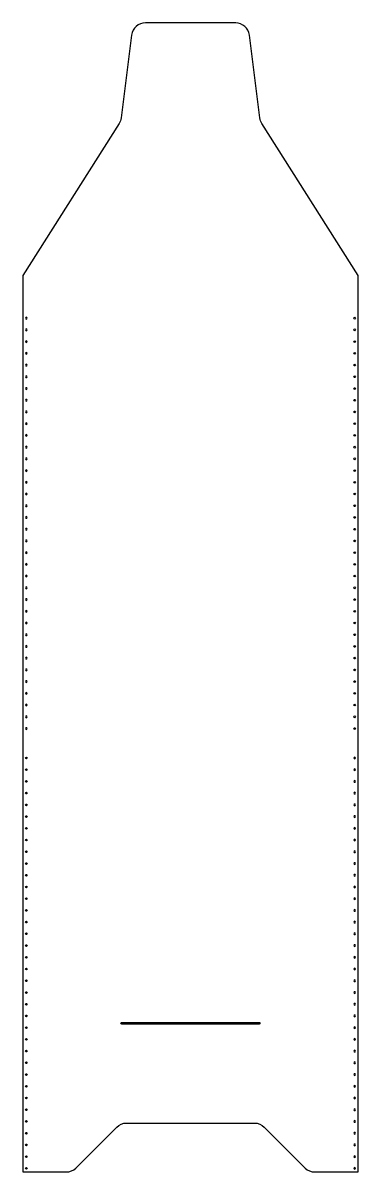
# Model space of a CAD drawing. Header units: millimetres. Extents: x 2304 to 2600, y 1259 to 2273.
import ezdxf

# ---------------------------------------------------------------- set-up
doc = ezdxf.new("R2010")
doc.units = ezdxf.units.MM

# ---------------------------------------------------------------- blocks, each defined once
blk = doc.blocks.new('*U26')
blk.add_circle((0, 0), 0.75)
blk = doc.blocks.new('*U27')
at = {"color": 0, "linetype": 'ByBlock', "lineweight": -2, "transparency": 16777216, "rotation": 269.9999999999999}
for p in [(2307.5, 1624.7), (2307.5, 1614.4), (2307.5, 1604), (2307.5, 1593.7), (2307.5, 1583.3), (2307.5, 1573), (2307.5, 1562.6), (2307.5, 1552.3), (2307.5, 1542), (2307.5, 1531.6), (2307.5, 1521.3), (2307.5, 1510.9), (2307.5, 1500.6), (2307.5, 1490.2), (2307.5, 1479.9), (2307.5, 1469.6), (2307.5, 1459.2), (2307.5, 1448.9), (2307.5, 1438.5), (2307.5, 1428.2), (2307.5, 1417.8), (2307.5, 1407.5), (2307.5, 1397.2), (2307.5, 1386.8), (2307.5, 1376.5), (2307.5, 1366.1), (2307.5, 1355.8), (2307.5, 1345.4), (2307.5, 1335.1), (2307.5, 1324.8), (2307.5, 1314.4), (2307.5, 1304.1), (2307.5, 1293.7), (2307.5, 1283.4), (2307.5, 1273), (2307.5, 1262.7)]:
    blk.add_blockref('*U26', p, dxfattribs=at)
blk = doc.blocks.new('*U28')
blk.add_circle((0, 0), 0.75)
blk = doc.blocks.new('*U30')
at = {"color": 0, "linetype": 'ByBlock', "lineweight": -2, "transparency": 16777216, "rotation": 269.9999999999999}
for p in [(2307.5, 1624.7), (2307.5, 1614.4), (2307.5, 1604), (2307.5, 1593.7), (2307.5, 1583.3), (2307.5, 1573), (2307.5, 1562.6), (2307.5, 1552.3), (2307.5, 1542), (2307.5, 1531.6), (2307.5, 1521.3), (2307.5, 1510.9), (2307.5, 1500.6), (2307.5, 1490.2), (2307.5, 1479.9), (2307.5, 1469.6), (2307.5, 1459.2), (2307.5, 1448.9), (2307.5, 1438.5), (2307.5, 1428.2), (2307.5, 1417.8), (2307.5, 1407.5), (2307.5, 1397.2), (2307.5, 1386.8), (2307.5, 1376.5), (2307.5, 1366.1), (2307.5, 1355.8), (2307.5, 1345.4), (2307.5, 1335.1), (2307.5, 1324.8), (2307.5, 1314.4), (2307.5, 1304.1), (2307.5, 1293.7), (2307.5, 1283.4), (2307.5, 1273), (2307.5, 1262.7)]:
    blk.add_blockref('*U28', p, dxfattribs=at)
blk = doc.blocks.new('*U31')
blk.add_circle((0, 0), 0.75)
blk = doc.blocks.new('*U33')
at = {"color": 0, "linetype": 'ByBlock', "lineweight": -2, "transparency": 16777216, "rotation": 269.9999999999999}
for p in [(2307.5, 1624.7), (2307.5, 1614.4), (2307.5, 1604), (2307.5, 1593.7), (2307.5, 1583.3), (2307.5, 1573), (2307.5, 1562.6), (2307.5, 1552.3), (2307.5, 1542), (2307.5, 1531.6), (2307.5, 1521.3), (2307.5, 1510.9), (2307.5, 1500.6), (2307.5, 1490.2), (2307.5, 1479.9), (2307.5, 1469.6), (2307.5, 1459.2), (2307.5, 1448.9), (2307.5, 1438.5), (2307.5, 1428.2), (2307.5, 1417.8), (2307.5, 1407.5), (2307.5, 1397.2), (2307.5, 1386.8), (2307.5, 1376.5), (2307.5, 1366.1), (2307.5, 1355.8), (2307.5, 1345.4), (2307.5, 1335.1), (2307.5, 1324.8), (2307.5, 1314.4), (2307.5, 1304.1), (2307.5, 1293.7), (2307.5, 1283.4), (2307.5, 1273), (2307.5, 1262.7)]:
    blk.add_blockref('*U31', p, dxfattribs=at)
blk = doc.blocks.new('*U34')
blk.add_circle((0, 0), 0.75)
blk = doc.blocks.new('*U35')
at = {"color": 0, "linetype": 'ByBlock', "lineweight": -2, "transparency": 16777216, "rotation": 269.9999999999999}
for p in [(2307.5, 1624.7), (2307.5, 1614.4), (2307.5, 1604), (2307.5, 1593.7), (2307.5, 1583.3), (2307.5, 1573), (2307.5, 1562.6), (2307.5, 1552.3), (2307.5, 1542), (2307.5, 1531.6), (2307.5, 1521.3), (2307.5, 1510.9), (2307.5, 1500.6), (2307.5, 1490.2), (2307.5, 1479.9), (2307.5, 1469.6), (2307.5, 1459.2), (2307.5, 1448.9), (2307.5, 1438.5), (2307.5, 1428.2), (2307.5, 1417.8), (2307.5, 1407.5), (2307.5, 1397.2), (2307.5, 1386.8), (2307.5, 1376.5), (2307.5, 1366.1), (2307.5, 1355.8), (2307.5, 1345.4), (2307.5, 1335.1), (2307.5, 1324.8), (2307.5, 1314.4), (2307.5, 1304.1), (2307.5, 1293.7), (2307.5, 1283.4), (2307.5, 1273), (2307.5, 1262.7)]:
    blk.add_blockref('*U34', p, dxfattribs=at)

msp = doc.modelspace()

# ---------------------------------------------------------------- linework, layer by layer
for points in [[(2600.5, 2050.4), (2515.5, 2184.3, -0.110787), (2513.7, 2189.3), (2504.5, 2262.4, 0.378242), (2492.4, 2273.1), (2412.6, 2273.1, 0.378242), (2400.4, 2262.4), (2391.3, 2189.3, -0.110787), (2389.5, 2184.3), (2304.5, 2050.4), (2304.5, 1259.5), (2342.7, 1259.5, 0.198912), (2351.3, 1263), (2387.4, 1299.1, -0.198912), (2396, 1302.7), (2508.9, 1302.7, -0.198912), (2517.6, 1299.1), (2553.7, 1263, 0.198912), (2562.3, 1259.5), (2600.5, 1259.5)], [(2513.1, 1390), (2391.8, 1390, -1), (2391.8, 1391.5), (2513.1, 1391.5, -1)]]:
    msp.add_lwpolyline(points, format="xyb", close=True)

# ---------------------------------------------------------------- block references
at = {"xscale": -1, "rotation": 180}
msp.add_blockref('*U30', (0, 3275.4), dxfattribs=at)
at = {"rotation": 180}
msp.add_blockref('*U35', (4905, 3275.4), dxfattribs=at)
msp.add_blockref('*U27', (0, 0))
at = {"xscale": -1}
msp.add_blockref('*U33', (4905, 0), dxfattribs=at)

doc.saveas('drawing.dxf')
